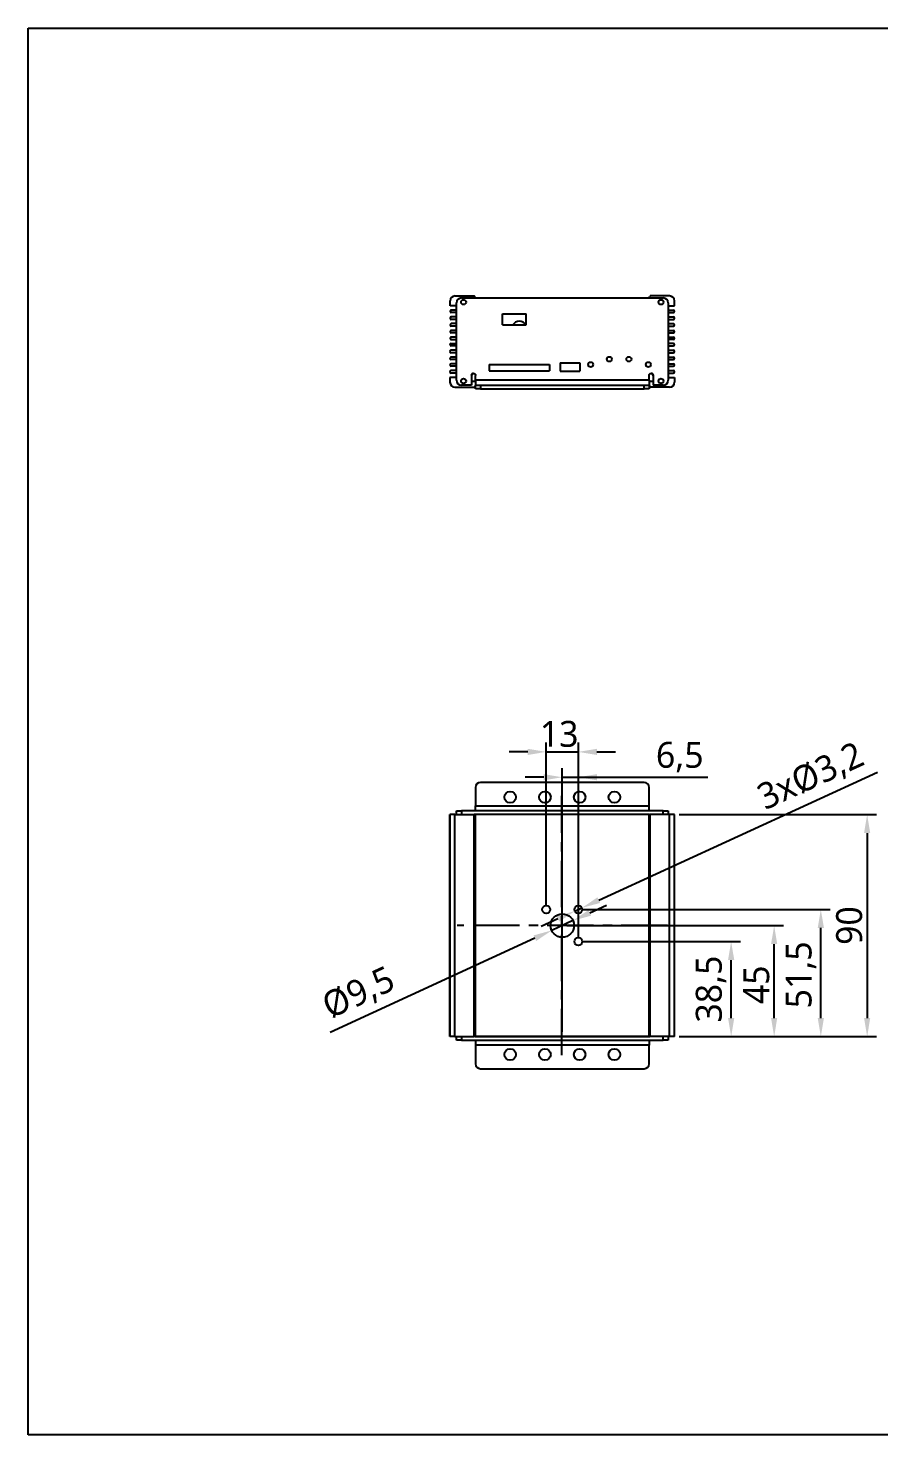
# Model space of a CAD drawing. Extents: x 20 to 297, y 10 to 200.
# Drawn here: x 20 to 134.9, y 10 to 200 of the extents above; entities that cross this region are included whole.
import ezdxf

# ---------------------------------------------------------------- set-up
doc = ezdxf.new("R2010")
doc.units = 0
doc.header["$LTSCALE"] = 12.7
doc.linetypes.add('CENTER', pattern=[0.787402, 0.492126, -0.098425, 0.098425, -0.098425])
doc.layers.get('DEFPOINTS').update_dxf_attribs({"linetype": 'CONTINUOUS'})
for name, color, linetype in [('ANNOTATION_TEXT', 7, 'CONTINUOUS'), ('BORDER_FRAME', 7, 'CONTINUOUS'), ('CENTERLINES', 7, 'CENTER'), ('TANGENT_LINES', 7, 'CONTINUOUS'), ('VISIBLE', 7, 'CONTINUOUS')]:
    doc.layers.add(name, color=color, linetype=linetype)
doc.styles.add('ONSHAPE-STANDARD-DIMENSION', font='')
doc.styles.get('ONSHAPE-STANDARD-DIMENSION').set_extended_font_data('Noto Sans')
doc.dimstyles.new('ONSHAPE-ISO-25$0', dxfattribs={"dimtxt": 3.5, "dimasz": 2.5, "dimexe": 1.25, "dimexo": 0.625, "dimtad": 1, "dimtxsty": 'ONSHAPE-STANDARD-DIMENSION', "dimcen": 2.5, "dimclrd": 7, "dimclre": 7, "dimclrt": 7, "dimadec": 1, "dimazin": 3, "dimtfac": 1, "dimtmove": 0, "dimatfit": 3})
doc.dimstyles.new('ONSHAPE-ISO-25$3', dxfattribs={"dimtxt": 3.5, "dimasz": 2.5, "dimexe": 1.25, "dimexo": 0.625, "dimtad": 1, "dimtxsty": 'ONSHAPE-STANDARD-DIMENSION', "dimcen": 0, "dimclrd": 7, "dimclre": 7, "dimclrt": 7, "dimadec": 1, "dimazin": 3, "dimtfac": 1, "dimtmove": 0, "dimatfit": 3})

# ---------------------------------------------------------------- blocks, each defined once
blk = doc.blocks.new('*D1')
at = {"layer": 'ANNOTATION_TEXT', "color": 7}
for p, q in [((107.94, 93.79), (134.57, 93.79)), ((133.32, 91.29), (133.32, 66.29)), ((107.94, 63.79), (134.57, 63.79))]:
    blk.add_line(p, q, dxfattribs=at)
for points in [[(133.73, 91.29), (132.9, 91.29), (133.32, 93.79)], [(132.9, 66.29), (133.73, 66.29), (133.32, 63.79)]]:
    blk.add_solid(points, dxfattribs=at)
at = {"layer": 'DEFPOINTS', "color": 0}
for p in [(107.31, 93.79), (107.31, 63.79), (133.32, 63.79)]:
    blk.add_point(p, dxfattribs=at)
at = {"layer": 'ANNOTATION_TEXT', "color": 7, "insert": (130.9, 78.79), "char_height": 3.5, "attachment_point": 5, "rotation": 90, "style": 'ONSHAPE-STANDARD-DIMENSION'}
blk.add_mtext('90', dxfattribs=at)
blk = doc.blocks.new('*D2')
at = {"layer": 'ANNOTATION_TEXT', "color": 7}
for p, q in [((94.94, 76.63), (116.2, 76.63)), ((114.95, 66.29), (114.95, 74.13)), ((107.94, 63.79), (116.2, 63.79))]:
    blk.add_line(p, q, dxfattribs=at)
for points in [[(115.37, 74.13), (114.53, 74.13), (114.95, 76.63)], [(114.53, 66.29), (115.37, 66.29), (114.95, 63.79)]]:
    blk.add_solid(points, dxfattribs=at)
at = {"layer": 'DEFPOINTS', "color": 0}
for p in [(94.31, 76.63), (114.95, 76.63), (107.31, 63.79)]:
    blk.add_point(p, dxfattribs=at)
at = {"layer": 'ANNOTATION_TEXT', "color": 7, "insert": (112.24, 70.21), "char_height": 3.5, "attachment_point": 5, "rotation": 90, "style": 'ONSHAPE-STANDARD-DIMENSION'}
blk.add_mtext('38,5', dxfattribs=at)
blk = doc.blocks.new('*D3')
at = {"layer": 'ANNOTATION_TEXT', "color": 7}
for p, q in [((92.77, 78.79), (122.01, 78.79)), ((120.76, 66.29), (120.76, 76.29)), ((107.94, 63.79), (122.01, 63.79))]:
    blk.add_line(p, q, dxfattribs=at)
for points in [[(121.17, 76.29), (120.34, 76.29), (120.76, 78.79)], [(120.34, 66.29), (121.17, 66.29), (120.76, 63.79)]]:
    blk.add_solid(points, dxfattribs=at)
at = {"layer": 'DEFPOINTS', "color": 0}
for p in [(92.14, 78.79), (120.76, 78.79), (107.31, 63.79)]:
    blk.add_point(p, dxfattribs=at)
at = {"layer": 'ANNOTATION_TEXT', "color": 7, "insert": (118.36, 70.79), "char_height": 3.5, "attachment_point": 5, "rotation": 90, "style": 'ONSHAPE-STANDARD-DIMENSION'}
blk.add_mtext('45', dxfattribs=at)
blk = doc.blocks.new('*D4')
at = {"layer": 'ANNOTATION_TEXT', "color": 7}
for p, q in [((94.94, 80.96), (128.31, 80.96)), ((127.06, 66.29), (127.06, 78.46)), ((107.94, 63.79), (128.31, 63.79))]:
    blk.add_line(p, q, dxfattribs=at)
for points in [[(127.48, 78.46), (126.64, 78.46), (127.06, 80.96)], [(126.64, 66.29), (127.48, 66.29), (127.06, 63.79)]]:
    blk.add_solid(points, dxfattribs=at)
at = {"layer": 'DEFPOINTS', "color": 0}
for p in [(94.31, 80.96), (127.06, 80.96), (107.31, 63.79)]:
    blk.add_point(p, dxfattribs=at)
at = {"layer": 'ANNOTATION_TEXT', "color": 7, "insert": (124.37, 72.13), "char_height": 3.5, "attachment_point": 5, "rotation": 90, "style": 'ONSHAPE-STANDARD-DIMENSION'}
blk.add_mtext('51,5', dxfattribs=at)
blk = doc.blocks.new('*D5')
at = {"layer": 'ANNOTATION_TEXT', "color": 7}
for p, q in [((89.98, 81.58), (89.98, 103.5)), ((94.31, 81.58), (94.31, 103.5)), ((87.48, 102.25), (84.98, 102.25)), ((89.98, 102.25), (94.31, 102.25)), ((96.81, 102.25), (99.31, 102.25))]:
    blk.add_line(p, q, dxfattribs=at)
for points in [[(87.48, 101.83), (87.48, 102.66), (89.98, 102.25)], [(96.81, 102.66), (96.81, 101.83), (94.31, 102.25)]]:
    blk.add_solid(points, dxfattribs=at)
at = {"layer": 'DEFPOINTS', "color": 0}
for p in [(94.31, 102.25), (89.98, 80.96), (94.31, 80.96)]:
    blk.add_point(p, dxfattribs=at)
at = {"layer": 'ANNOTATION_TEXT', "color": 7, "insert": (91.72, 104.66), "char_height": 3.5, "attachment_point": 5, "style": 'ONSHAPE-STANDARD-DIMENSION'}
blk.add_mtext('13', dxfattribs=at)
blk = doc.blocks.new('*D6')
at = {"layer": 'ANNOTATION_TEXT', "color": 7}
for p, q in [((89.64, 98.82), (87.14, 98.82)), ((92.14, 64.42), (92.14, 100.07)), ((92.14, 98.82), (94.31, 98.82)), ((94.31, 77.25), (94.31, 100.07)), ((94.31, 98.82), (111.81, 98.82)), ((96.81, 98.82), (99.31, 98.82))]:
    blk.add_line(p, q, dxfattribs=at)
for points in [[(89.64, 98.41), (89.64, 99.24), (92.14, 98.82)], [(96.81, 99.24), (96.81, 98.41), (94.31, 98.82)]]:
    blk.add_solid(points, dxfattribs=at)
at = {"layer": 'DEFPOINTS', "color": 0}
for p in [(94.31, 98.82), (94.31, 76.63), (92.14, 63.79)]:
    blk.add_point(p, dxfattribs=at)
at = {"layer": 'ANNOTATION_TEXT', "color": 7, "insert": (108.01, 101.53), "char_height": 3.5, "attachment_point": 5, "style": 'ONSHAPE-STANDARD-DIMENSION'}
blk.add_mtext('6,5', dxfattribs=at)
blk = doc.blocks.new('*D7')
at = {"layer": 'ANNOTATION_TEXT', "color": 7}
for p, q in [((95.85, 80.5), (98.12, 81.55)), ((93.58, 79.46), (90.71, 78.13)), ((88.44, 77.08), (60.78, 64.33))]:
    blk.add_line(p, q, dxfattribs=at)
for points in [[(95.68, 80.88), (96.03, 80.12), (93.58, 79.46)], [(88.61, 76.7), (88.26, 77.46), (90.71, 78.13)]]:
    blk.add_solid(points, dxfattribs=at)
at = {"layer": 'DEFPOINTS', "color": 0}
for p in [(90.71, 78.13), (93.58, 79.46)]:
    blk.add_point(p, dxfattribs=at)
at = {"layer": 'ANNOTATION_TEXT', "color": 7, "insert": (64.7, 69.54), "char_height": 3.5, "attachment_point": 5, "rotation": 24.755, "style": 'ONSHAPE-STANDARD-DIMENSION'}
blk.add_mtext('%%c9,5', dxfattribs=at)
blk = doc.blocks.new('*D8')
at = {"layer": 'ANNOTATION_TEXT', "color": 7}
for p, q in [((97.07, 82.22), (134.72, 99.49)), ((93.83, 80.74), (94.8, 81.18)), ((91.55, 79.69), (89.28, 78.65))]:
    blk.add_line(p, q, dxfattribs=at)
for points in [[(96.89, 82.6), (97.24, 81.84), (94.8, 81.18)], [(91.73, 79.32), (91.38, 80.07), (93.83, 80.74)]]:
    blk.add_solid(points, dxfattribs=at)
at = {"layer": 'DEFPOINTS', "color": 0}
for p in [(93.83, 80.74), (94.8, 81.18)]:
    blk.add_point(p, dxfattribs=at)
at = {"layer": 'ANNOTATION_TEXT', "color": 7, "insert": (125.77, 98.79), "char_height": 3.5, "attachment_point": 5, "rotation": 24.6324, "style": 'ONSHAPE-STANDARD-DIMENSION'}
blk.add_mtext('3xØ3,2', dxfattribs=at)

msp = doc.modelspace()

# ---------------------------------------------------------------- linework, layer by layer
at = {"layer": 'BORDER_FRAME'}
for p, q in [((20, 10), (20, 200)), ((20, 200), (297, 200)), ((297, 10), (20, 10))]:
    msp.add_line(p, q, dxfattribs=at)
at = {"layer": 'CENTERLINES'}
for p, q in [((92.0936, 61.292), (92.0936, 96.292)), ((106.3646, 78.792), (77.9242, 78.792))]:
    msp.add_line(p, q, dxfattribs=at)
at = {"layer": 'TANGENT_LINES'}
for p, q in [((103.8689, 152.4345), (80.4198, 152.4345)), ((81.0865, 151.7679), (81.0865, 151.2679)), ((103.2023, 151.2679), (103.2023, 151.7679)), ((77.6444, 63.792), (77.6444, 93.792)), ((78.511, 94.292), (78.511, 93.792)), ((80.2577, 63.792), (80.2577, 93.792)), ((80.3227, 63.792), (80.3227, 93.792)), ((80.3591, 63.792), (80.3591, 93.792)), ((80.4204, 94.9587), (103.8684, 94.9587)), ((80.4242, 63.792), (80.4242, 93.792)), ((103.8646, 63.792), (103.8646, 93.792)), ((103.9296, 63.792), (103.9296, 93.792)), ((103.966, 63.792), (103.966, 93.792)), ((104.0311, 63.792), (104.0311, 93.792)), ((105.7777, 93.792), (105.7777, 94.292)), ((106.6444, 63.792), (106.6444, 93.792)), ((78.511, 63.792), (78.511, 63.292)), ((105.7777, 63.292), (105.7777, 63.792)), ((103.8689, 62.6253), (80.4198, 62.6253))]:
    msp.add_line(p, q, dxfattribs=at)
at = {"layer": 'VISIBLE'}
for p, q in [((77.6444, 163.8246), (80.2577, 163.8246)), ((78.511, 163.5579), (105.7777, 163.5579)), ((80.3591, 163.61), (80.3227, 163.7725)), ((103.9296, 163.61), (103.966, 163.7725)), ((106.6444, 163.8246), (104.0311, 163.8246)), ((76.9777, 162.4913), (76.9777, 163.1579)), ((77.8444, 162.4913), (76.9777, 162.4913)), ((77.8444, 161.9113), (77.1444, 161.9113)), ((77.8444, 161.5779), (77.1444, 161.5779)), ((77.8444, 152.4345), (77.8444, 162.8913)), ((106.4444, 162.8913), (106.4444, 152.4345)), ((106.4444, 162.4913), (107.311, 162.4913)), ((106.4444, 161.9113), (107.1444, 161.9113)), ((106.4444, 161.5779), (107.1444, 161.5779)), ((107.311, 162.4913), (107.311, 163.1579)), ((77.8444, 160.9979), (77.1444, 160.9979)), ((77.8444, 160.6646), (77.1444, 160.6646)), ((77.8444, 160.0846), (77.1444, 160.0846)), ((77.8444, 159.7513), (77.1444, 159.7513)), ((84.0862, 161.4253), (87.2855, 161.4253)), ((84.0862, 159.9204), (84.0862, 161.4253)), ((84.0862, 159.9204), (87.2855, 159.9204)), ((87.2855, 159.9204), (87.2855, 161.4253)), ((106.4444, 160.9979), (107.1444, 160.9979)), ((106.4444, 160.6646), (107.1444, 160.6646)), ((106.4444, 160.0846), (107.1444, 160.0846)), ((106.4444, 159.7513), (107.1444, 159.7513)), ((77.8444, 159.1713), (77.1444, 159.1713)), ((77.8444, 158.8379), (77.1444, 158.8379)), ((77.8444, 158.2579), (77.1444, 158.2579)), ((77.1444, 157.9246), (77.8444, 157.9246)), ((106.4444, 159.1713), (107.1444, 159.1713)), ((106.4444, 158.8379), (107.1444, 158.8379)), ((106.4444, 158.2579), (107.1444, 158.2579)), ((107.1444, 157.9246), (106.4444, 157.9246)), ((77.14, 157.4012), (77.84, 157.4012)), ((77.84, 157.0679), (77.14, 157.0679)), ((77.84, 156.4879), (77.14, 156.4879)), ((77.84, 156.1545), (77.14, 156.1545)), ((77.8444, 157.6345), (77.84, 157.6345)), ((77.84, 157.4012), (77.84, 157.6345)), ((77.84, 156.4879), (77.84, 157.0679)), ((77.84, 155.5745), (77.84, 156.1545)), ((107.14, 157.4012), (106.4444, 157.4012)), ((106.4444, 157.0679), (107.14, 157.0679)), ((106.4444, 156.4879), (107.14, 156.4879)), ((106.4444, 156.1545), (107.14, 156.1545)), ((77.84, 155.5745), (77.14, 155.5745)), ((77.84, 155.2412), (77.14, 155.2412)), ((77.84, 154.6612), (77.14, 154.6612)), ((77.84, 154.3279), (77.14, 154.3279)), ((77.84, 154.6612), (77.84, 155.2412)), ((77.84, 153.7479), (77.84, 154.3279)), ((82.2587, 154.5628), (90.4102, 154.5628)), ((82.2587, 154.5628), (82.2587, 153.7184)), ((90.4102, 154.5628), (90.4102, 153.7184)), ((91.8496, 154.805), (91.8496, 153.6783)), ((91.8496, 154.805), (94.5061, 154.805)), ((94.5061, 154.805), (94.5061, 153.6783)), ((106.4444, 155.5745), (107.14, 155.5745)), ((106.4444, 155.2412), (107.14, 155.2412)), ((106.4444, 154.6612), (107.14, 154.6612)), ((106.4444, 154.3279), (107.14, 154.3279)), ((77.84, 152.8345), (76.9733, 152.8345)), ((76.9733, 152.8345), (76.9733, 152.1679)), ((77.84, 153.7479), (77.14, 153.7479)), ((77.84, 153.4145), (77.14, 153.4145)), ((77.84, 152.8345), (77.84, 153.4145)), ((79.8886, 153.1012), (79.8886, 151.7679)), ((80.4198, 152.2679), (79.8886, 152.2679)), ((79.8891, 153.1012), (79.8891, 152.2679)), ((80.4198, 152.4345), (80.4198, 153.1012)), ((80.4198, 152.4345), (80.4198, 151.7679)), ((82.2587, 153.7184), (90.4102, 153.7184)), ((91.8496, 153.6783), (94.5061, 153.6783)), ((103.8689, 152.4345), (103.8689, 153.1012)), ((103.8689, 152.4345), (103.8689, 151.7679)), ((104.4002, 152.2679), (103.8689, 152.2679)), ((104.3996, 153.1012), (104.3996, 152.2679)), ((104.4002, 153.1012), (104.4002, 151.7679)), ((106.4444, 153.7479), (107.14, 153.7479)), ((106.4444, 153.4145), (107.14, 153.4145)), ((106.4444, 152.8345), (107.3067, 152.8345)), ((107.3067, 152.8345), (107.3067, 152.1679)), ((77.64, 151.5012), (80.2533, 151.5012)), ((79.8886, 151.7679), (78.511, 151.7679)), ((80.3548, 151.7158), (80.3183, 151.5533)), ((80.4198, 151.2679), (80.4198, 151.7679)), ((80.4198, 151.7679), (81.0865, 151.7679)), ((81.0865, 151.2679), (80.4198, 151.2679)), ((81.0865, 151.7679), (103.2023, 151.7679)), ((81.0865, 151.2679), (103.2023, 151.2679)), ((103.2023, 151.7679), (103.8689, 151.7679)), ((103.8689, 151.2679), (103.2023, 151.2679)), ((103.8689, 151.7679), (103.8689, 151.2679)), ((103.9253, 151.7158), (103.9617, 151.5533)), ((106.64, 151.5012), (104.0267, 151.5012)), ((105.7777, 151.7679), (104.4002, 151.7679)), ((80.4204, 97.4587), (80.4204, 94.9587)), ((103.2017, 98.1253), (81.087, 98.1253)), ((103.8684, 94.9587), (103.8684, 97.4587)), ((76.9733, 93.792), (76.9733, 63.792)), ((76.9777, 93.792), (76.9733, 93.792)), ((76.9733, 63.792), (76.9733, 93.792)), ((76.9777, 63.792), (76.9777, 93.792)), ((77.6444, 93.792), (76.9777, 93.792)), ((77.6444, 93.792), (80.2577, 93.792)), ((77.8444, 93.792), (77.8444, 94.292)), ((77.8444, 94.292), (78.511, 94.292)), ((105.7777, 94.292), (78.511, 94.292)), ((80.3227, 93.792), (80.2577, 93.792)), ((80.3591, 93.792), (80.3227, 93.792)), ((80.3591, 93.792), (80.4242, 93.792)), ((80.4204, 94.292), (80.4204, 94.9587)), ((103.8646, 93.792), (80.4242, 93.792)), ((103.8646, 93.792), (80.4242, 93.792)), ((103.8646, 93.792), (103.9296, 93.792)), ((103.8684, 94.292), (103.8684, 94.9587)), ((103.9296, 93.792), (103.966, 93.792)), ((104.0311, 93.792), (103.966, 93.792)), ((106.6444, 93.792), (104.0311, 93.792)), ((105.7777, 94.292), (106.4444, 94.292)), ((106.4444, 94.292), (106.4444, 93.792)), ((107.311, 93.792), (106.6444, 93.792)), ((107.311, 63.792), (107.311, 93.792)), ((76.9777, 63.792), (76.9733, 63.792)), ((77.6444, 63.792), (76.9777, 63.792)), ((77.6444, 63.792), (80.2577, 63.792)), ((77.8444, 63.292), (77.8444, 63.792)), ((78.511, 63.292), (77.8444, 63.292)), ((78.511, 63.292), (105.7777, 63.292)), ((80.3227, 63.792), (80.2577, 63.792)), ((80.3591, 63.792), (80.3227, 63.792)), ((80.3591, 63.792), (80.4242, 63.792)), ((80.4198, 63.292), (80.4198, 62.6253)), ((80.4242, 63.792), (103.8646, 63.792)), ((103.8646, 63.792), (80.4242, 63.792)), ((103.8646, 63.792), (103.9296, 63.792)), ((103.8689, 63.292), (103.8689, 62.6253)), ((103.9296, 63.792), (103.966, 63.792)), ((104.0311, 63.792), (103.966, 63.792)), ((106.6444, 63.792), (104.0311, 63.792)), ((106.4444, 63.292), (105.7777, 63.292)), ((106.4444, 63.792), (106.4444, 63.292)), ((107.311, 63.792), (106.6444, 63.792)), ((80.4198, 62.6253), (80.4198, 60.1253)), ((103.8689, 60.1253), (103.8689, 62.6253)), ((81.0865, 59.4587), (103.2023, 59.4587))]:
    msp.add_line(p, q, dxfattribs=at)
for centre, radius in [((78.811, 162.9913), 0.3333), ((105.4777, 162.9913), 0.3333), ((95.9756, 154.5546), 0.3333), ((98.4989, 155.2853), 0.3333), ((101.1349, 155.2853), 0.3333), ((103.7607, 154.5546), 0.3333), ((78.8067, 152.3345), 0.3333), ((105.4733, 152.3345), 0.3333), ((85.1102, 96.1267), 0.775), ((89.8, 96.1271), 0.775), ((94.4899, 96.1267), 0.775), ((99.1797, 96.1279), 0.775), ((89.9777, 80.9587), 0.5333), ((92.1444, 78.792), 1.5833), ((94.311, 80.9587), 0.5333), ((94.311, 76.6253), 0.5333), ((85.1096, 61.3753), 0.775), ((89.7995, 61.3753), 0.775), ((94.4893, 61.3753), 0.775), ((99.1791, 61.3753), 0.775)]:
    msp.add_circle(centre, radius, dxfattribs=at)
for centre, radius, start, end in [((77.6444, 163.1579), 0.6667, 90, 180), ((78.511, 162.8913), 0.6667, 90, 180), ((80.2577, 163.7579), 0.0667, 12.630634, 90), ((80.4242, 163.6246), 0.0667, 192.630914, 270), ((103.8646, 163.6246), 0.0667, 270, 347.369086), ((104.0311, 163.7579), 0.0667, 90, 167.369366), ((105.7777, 162.8913), 0.6667, 0, 90), ((106.6444, 163.1579), 0.6667, 0, 90), ((77.1444, 161.7446), 0.1667, 90, 270), ((107.1444, 161.7446), 0.1667, 270, 90), ((77.1444, 160.8313), 0.1667, 90, 270), ((77.1444, 159.9179), 0.1667, 90, 270), ((86.348, 159.3448), 1.0583, 32.949739, 147.050261), ((107.1444, 160.8313), 0.1667, 270, 90), ((107.1444, 159.9179), 0.1667, 270, 90), ((77.1444, 159.0046), 0.1667, 90, 270), ((77.1444, 158.0913), 0.1667, 90, 270), ((107.1444, 159.0046), 0.1667, 270, 90), ((107.1444, 158.0913), 0.1667, 270, 90), ((77.14, 157.2345), 0.1667, 90, 270), ((77.14, 156.3212), 0.1667, 90, 270), ((107.14, 157.2345), 0.1667, 270, 90), ((107.14, 156.3212), 0.1667, 270, 90), ((77.14, 155.4079), 0.1667, 90, 270), ((77.14, 154.4945), 0.1667, 90, 270), ((107.14, 155.4079), 0.1667, 270, 90), ((107.14, 154.4945), 0.1667, 270, 90), ((77.14, 153.5812), 0.1667, 90, 270), ((77.64, 152.1679), 0.6667, 180, 270), ((78.511, 152.4345), 0.6667, 180, 270), ((80.1547, 153.1012), 0.2656, 90.060627, 180), ((104.134, 153.1012), 0.2656, 0, 89.939255), ((105.7777, 152.4345), 0.6667, 270, 0), ((106.64, 152.1679), 0.6667, 270, 0), ((107.14, 153.5812), 0.1667, 270, 90), ((80.2533, 151.5679), 0.0667, 270, 347.369086), ((80.4198, 151.7012), 0.0667, 90, 167.369366), ((103.8602, 151.7012), 0.0667, 12.630634, 82.95782), ((104.0267, 151.5679), 0.0667, 192.630914, 270), ((81.087, 97.4587), 0.6667, 90, 180), ((103.2017, 97.4587), 0.6667, 0, 90), ((81.0865, 60.1253), 0.6667, 180, 270), ((103.2023, 60.1253), 0.6667, 270, 0)]:
    msp.add_arc(centre, radius, start, end, dxfattribs=at)
at = {"layer": 'VISIBLE', "extrusion": (0, 0, -1)}
for centre in [(-80.1542, 153.1012), (-104.1346, 153.1012)]:
    msp.add_arc(centre, 0.2656, 0, 180, dxfattribs=at)

# ---------------------------------------------------------------- dimensions: what is measured, and where the dimension line sits
at = {"layer": 'ANNOTATION_TEXT'}
for base, p1, p2, picture, middle in [((94.311, 102.2465), (89.9777, 80.9587, 7.1499), (94.311, 80.9587, 7.1499), '*D5', (91.7179, 102.2465)), ((94.311, 98.8229), (92.1444, 63.792, 7.1499), (94.311, 76.6253, 7.1499), '*D6', (108.0095, 98.8229))]:
    dim = msp.add_linear_dim(base=base, p1=p1, p2=p2, dimstyle='ONSHAPE-ISO-25$0', override={"dimlfac": 3, "dimpost": ''}, dxfattribs=at)
    dim.commit()
    dim.dimension.update_dxf_attribs({"geometry": picture, "text_midpoint": middle, "dimtype": 160})
for p1, p2, override, picture, middle in [((93.8262, 80.7364, 7.1499), (94.7958, 81.181, 7.1499), {"dimexe": 0.139626, "dimlfac": 3, "dimpost": '3xØ<>'}, '*D8', (127.0609, 95.9751)), ((93.5822, 79.455), (90.7065, 78.129), {"dimexe": 0.414515, "dimlfac": 3, "dimpost": '%%c<>'}, '*D7', (65.9939, 66.7337))]:
    dim = msp.add_diameter_dim_2p(p1=p1, p2=p2, dimstyle='ONSHAPE-ISO-25$3', override=override, dxfattribs=at)
    dim.commit()
    dim.dimension.update_dxf_attribs({"geometry": picture, "text_midpoint": middle, "dimtype": 163})
for base, p1, p2, picture, middle in [((133.315, 63.792), (107.311, 93.792, 6.7499), (107.311, 63.792, 6.7499), '*D1', (133.315, 78.792)), ((127.0609, 80.9587), (107.311, 63.792, 6.7499), (94.311, 80.9587, 7.1499), '*D4', (127.0609, 72.1343)), ((120.757, 78.792), (107.311, 63.792, 6.7499), (92.1444, 78.792, 7.1499), '*D3', (120.757, 70.7941)), ((114.9496, 76.6253), (107.311, 63.792, 6.7499), (94.311, 76.6253, 7.1499), '*D2', (114.9496, 70.2087))]:
    dim = msp.add_linear_dim(base=base, p1=p1, p2=p2, angle=90, dimstyle='ONSHAPE-ISO-25$0', override={"dimlfac": 3, "dimpost": ''}, dxfattribs=at)
    dim.commit()
    dim.dimension.update_dxf_attribs({"geometry": picture, "text_midpoint": middle, "dimtype": 160})

doc.saveas('drawing.dxf')
